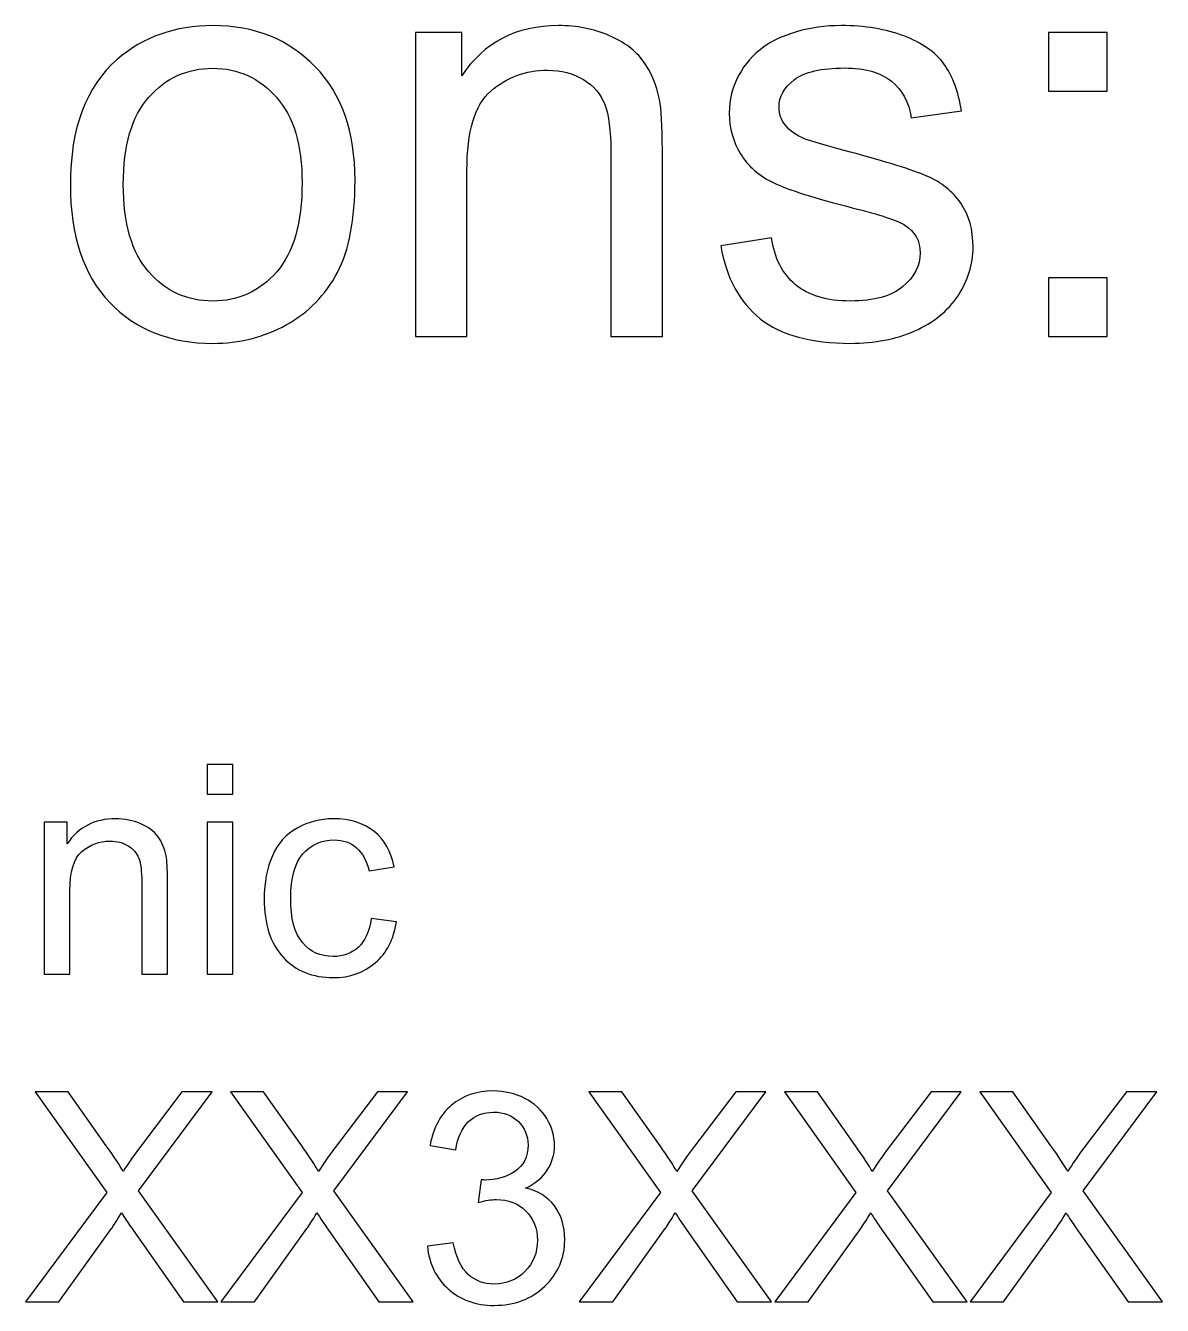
# Model space of a CAD drawing. Header units: inches. Extents: x -3.1 to 14.9, y -9.8 to 5.5.
# Drawn here: x 0.749 to 1.396, y 3.231 to 3.959 of the extents above; entities that cross this region are included whole.
import ezdxf

# ---------------------------------------------------------------- set-up
doc = ezdxf.new("R2010")
doc.units = ezdxf.units.IN
doc.header["$MEASUREMENT"] = 0
doc.layers.add('Layer 1', color=7, linetype='Continuous')

msp = doc.modelspace()

# ---------------------------------------------------------------- linework, layer by layer
at = {"layer": 'Layer 1', "color": 250}
for points, knots in [([(0.77435, 3.8682), (0.77435, 3.9002), (0.78324, 3.92393), (0.80107, 3.93931), (0.80107, 3.93931), (0.8159, 3.95209), (0.83402, 3.95854), (0.8554, 3.95854), (0.8554, 3.95854), (0.87918, 3.95854), (0.89863, 3.95076), (0.91368, 3.93515), (0.91368, 3.93515), (0.92879, 3.91959), (0.93629, 3.89809), (0.93629, 3.87065), (0.93629, 3.87065), (0.93629, 3.84837), (0.93296, 3.83087), (0.92629, 3.81815), (0.92629, 3.81815), (0.91963, 3.80537), (0.9099, 3.79548), (0.89718, 3.78843), (0.89718, 3.78843), (0.8844, 3.78137), (0.87052, 3.77787), (0.8554, 3.77787), (0.8554, 3.77787), (0.83124, 3.77787), (0.81168, 3.78559), (0.79674, 3.80115), (0.79674, 3.80115), (0.78179, 3.81665), (0.77435, 3.83898), (0.77435, 3.8682)], [0, 0, 0, 0, 0.1, 0.1, 0.1, 0.1, 0.2, 0.2, 0.2, 0.2, 0.3, 0.3, 0.3, 0.3, 0.4, 0.4, 0.4, 0.4, 0.5, 0.5, 0.5, 0.5, 0.6, 0.6, 0.6, 0.6, 0.7, 0.7, 0.7, 0.7, 0.8, 0.8, 0.8, 0.8, 1, 1, 1, 1]), ([(0.97068, 3.78176), (0.97068, 3.78176), (0.97068, 3.95459), (0.97068, 3.95459), (0.97068, 3.95459), (0.97068, 3.95459), (0.99702, 3.95459), (0.99702, 3.95459), (0.99702, 3.95459), (0.99702, 3.95459), (0.99702, 3.93004), (0.99702, 3.93004), (0.99702, 3.93004), (1.00974, 3.94904), (1.02807, 3.95854), (1.05202, 3.95854), (1.05202, 3.95854), (1.06246, 3.95854), (1.07202, 3.95665), (1.08074, 3.95293), (1.08074, 3.95293), (1.08952, 3.94915), (1.09602, 3.94426), (1.10035, 3.93815), (1.10035, 3.93815), (1.10474, 3.93209), (1.10774, 3.92487), (1.10952, 3.91654), (1.10952, 3.91654), (1.11057, 3.91109), (1.11113, 3.90159), (1.11113, 3.88804), (1.11113, 3.88804), (1.11113, 3.88804), (1.11113, 3.78176), (1.11113, 3.78176), (1.11113, 3.78176), (1.11113, 3.78176), (1.08179, 3.78176), (1.08179, 3.78176), (1.08179, 3.78176), (1.08179, 3.78176), (1.08179, 3.88693), (1.08179, 3.88693), (1.08179, 3.88693), (1.08179, 3.89881), (1.08068, 3.90776), (1.07841, 3.9137), (1.07841, 3.9137), (1.07613, 3.91959), (1.07207, 3.92431), (1.06629, 3.92781), (1.06629, 3.92781), (1.06046, 3.93137), (1.05368, 3.93315), (1.04585, 3.93315), (1.04585, 3.93315), (1.03335, 3.93315), (1.02263, 3.92915), (1.01352, 3.92126), (1.01352, 3.92126), (1.00446, 3.91331), (0.99996, 3.89831), (0.99996, 3.87615), (0.99996, 3.87615), (0.99996, 3.87615), (0.99996, 3.78176), (0.99996, 3.78176), (0.99996, 3.78176), (0.99996, 3.78176), (0.97068, 3.78176), (0.97068, 3.78176)], [0, 0, 0, 0, 0.052632, 0.052632, 0.052632, 0.052632, 0.105263, 0.105263, 0.105263, 0.105263, 0.157895, 0.157895, 0.157895, 0.157895, 0.210526, 0.210526, 0.210526, 0.210526, 0.263158, 0.263158, 0.263158, 0.263158, 0.315789, 0.315789, 0.315789, 0.315789, 0.368421, 0.368421, 0.368421, 0.368421, 0.421053, 0.421053, 0.421053, 0.421053, 0.473684, 0.473684, 0.473684, 0.473684, 0.526316, 0.526316, 0.526316, 0.526316, 0.578947, 0.578947, 0.578947, 0.578947, 0.631579, 0.631579, 0.631579, 0.631579, 0.684211, 0.684211, 0.684211, 0.684211, 0.736842, 0.736842, 0.736842, 0.736842, 0.789474, 0.789474, 0.789474, 0.789474, 0.842105, 0.842105, 0.842105, 0.842105, 0.894737, 0.894737, 0.894737, 0.894737, 1, 1, 1, 1]), ([(1.14435, 3.83337), (1.14435, 3.83337), (1.17329, 3.83793), (1.17329, 3.83793), (1.17329, 3.83793), (1.17491, 3.82631), (1.17946, 3.81743), (1.18691, 3.8112), (1.18691, 3.8112), (1.1943, 3.80504), (1.20468, 3.80193), (1.21807, 3.80193), (1.21807, 3.80193), (1.23152, 3.80193), (1.24152, 3.8047), (1.24802, 3.81015), (1.24802, 3.81015), (1.25452, 3.81565), (1.2578, 3.82209), (1.2578, 3.82943), (1.2578, 3.82943), (1.2578, 3.83609), (1.25491, 3.84126), (1.24913, 3.84509), (1.24913, 3.84509), (1.24513, 3.8477), (1.23513, 3.85098), (1.21918, 3.85498), (1.21918, 3.85498), (1.19774, 3.86043), (1.18279, 3.86509), (1.17452, 3.86909), (1.17452, 3.86909), (1.16624, 3.87304), (1.15991, 3.87854), (1.15563, 3.88554), (1.15563, 3.88554), (1.15135, 3.89254), (1.14918, 3.90026), (1.14918, 3.9087), (1.14918, 3.9087), (1.14918, 3.91643), (1.15096, 3.92354), (1.15452, 3.93009), (1.15452, 3.93009), (1.15802, 3.9367), (1.16285, 3.94215), (1.16891, 3.94648), (1.16891, 3.94648), (1.17346, 3.94981), (1.17968, 3.9527), (1.18752, 3.95504), (1.18752, 3.95504), (1.19541, 3.95737), (1.20385, 3.95854), (1.21285, 3.95854), (1.21285, 3.95854), (1.22641, 3.95854), (1.2383, 3.95654), (1.24857, 3.95265), (1.24857, 3.95265), (1.25885, 3.94876), (1.26641, 3.94348), (1.2713, 3.93681), (1.2713, 3.93681), (1.27618, 3.93009), (1.27952, 3.9212), (1.28135, 3.91004), (1.28135, 3.91004), (1.28135, 3.91004), (1.25274, 3.90609), (1.25274, 3.90609), (1.25274, 3.90609), (1.25141, 3.91498), (1.24763, 3.92193), (1.24141, 3.92693), (1.24141, 3.92693), (1.23518, 3.93193), (1.22635, 3.93443), (1.21496, 3.93443), (1.21496, 3.93443), (1.20152, 3.93443), (1.19191, 3.9322), (1.18618, 3.92776), (1.18618, 3.92776), (1.18041, 3.92331), (1.17752, 3.91809), (1.17752, 3.91215), (1.17752, 3.91215), (1.17752, 3.90831), (1.17874, 3.90493), (1.18113, 3.90187), (1.18113, 3.90187), (1.18352, 3.8987), (1.18724, 3.89615), (1.19235, 3.89404), (1.19235, 3.89404), (1.1953, 3.89298), (1.20391, 3.89048), (1.21824, 3.88659), (1.21824, 3.88659), (1.23896, 3.88104), (1.25341, 3.87654), (1.26157, 3.87298), (1.26157, 3.87298), (1.2698, 3.86948), (1.27624, 3.86431), (1.28091, 3.85759), (1.28091, 3.85759), (1.28557, 3.85087), (1.28791, 3.84254), (1.28791, 3.83254), (1.28791, 3.83254), (1.28791, 3.82276), (1.28502, 3.81359), (1.27935, 3.80493), (1.27935, 3.80493), (1.27363, 3.79631), (1.26541, 3.78965), (1.25468, 3.78493), (1.25468, 3.78493), (1.24396, 3.7802), (1.2318, 3.77787), (1.21824, 3.77787), (1.21824, 3.77787), (1.19574, 3.77787), (1.17863, 3.78254), (1.16685, 3.79187), (1.16685, 3.79187), (1.15507, 3.8012), (1.14757, 3.81504), (1.14435, 3.83337)], [0, 0, 0, 0, 0.029412, 0.029412, 0.029412, 0.029412, 0.058824, 0.058824, 0.058824, 0.058824, 0.088235, 0.088235, 0.088235, 0.088235, 0.117647, 0.117647, 0.117647, 0.117647, 0.147059, 0.147059, 0.147059, 0.147059, 0.176471, 0.176471, 0.176471, 0.176471, 0.205882, 0.205882, 0.205882, 0.205882, 0.235294, 0.235294, 0.235294, 0.235294, 0.264706, 0.264706, 0.264706, 0.264706, 0.294118, 0.294118, 0.294118, 0.294118, 0.323529, 0.323529, 0.323529, 0.323529, 0.352941, 0.352941, 0.352941, 0.352941, 0.382353, 0.382353, 0.382353, 0.382353, 0.411765, 0.411765, 0.411765, 0.411765, 0.441176, 0.441176, 0.441176, 0.441176, 0.470588, 0.470588, 0.470588, 0.470588, 0.5, 0.5, 0.5, 0.5, 0.529412, 0.529412, 0.529412, 0.529412, 0.558824, 0.558824, 0.558824, 0.558824, 0.588235, 0.588235, 0.588235, 0.588235, 0.617647, 0.617647, 0.617647, 0.617647, 0.647059, 0.647059, 0.647059, 0.647059, 0.676471, 0.676471, 0.676471, 0.676471, 0.705882, 0.705882, 0.705882, 0.705882, 0.735294, 0.735294, 0.735294, 0.735294, 0.764706, 0.764706, 0.764706, 0.764706, 0.794118, 0.794118, 0.794118, 0.794118, 0.823529, 0.823529, 0.823529, 0.823529, 0.852941, 0.852941, 0.852941, 0.852941, 0.882353, 0.882353, 0.882353, 0.882353, 0.911765, 0.911765, 0.911765, 0.911765, 0.941176, 0.941176, 0.941176, 0.941176, 1, 1, 1, 1]), ([(1.33085, 3.92126), (1.33085, 3.92126), (1.33085, 3.95459), (1.33085, 3.95459), (1.33085, 3.95459), (1.33085, 3.95459), (1.36424, 3.95459), (1.36424, 3.95459), (1.36424, 3.95459), (1.36424, 3.95459), (1.36424, 3.92126), (1.36424, 3.92126), (1.36424, 3.92126), (1.36424, 3.92126), (1.33085, 3.92126), (1.33085, 3.92126)], [0, 0, 0, 0, 0.2, 0.2, 0.2, 0.2, 0.4, 0.4, 0.4, 0.4, 0.6, 0.6, 0.6, 0.6, 1, 1, 1, 1]), ([(0.80446, 3.8682), (0.80446, 3.84604), (0.80929, 3.82948), (0.81896, 3.81848), (0.81896, 3.81848), (0.82863, 3.80743), (0.84079, 3.80193), (0.8554, 3.80193), (0.8554, 3.80193), (0.86996, 3.80193), (0.88207, 3.80748), (0.89174, 3.81854), (0.89174, 3.81854), (0.90135, 3.82959), (0.90618, 3.84648), (0.90618, 3.86915), (0.90618, 3.86915), (0.90618, 3.89054), (0.90135, 3.90676), (0.89163, 3.91776), (0.89163, 3.91776), (0.8819, 3.92876), (0.86985, 3.93426), (0.8554, 3.93426), (0.8554, 3.93426), (0.84079, 3.93426), (0.82863, 3.92876), (0.81896, 3.91781), (0.81896, 3.91781), (0.80929, 3.90687), (0.80446, 3.89031), (0.80446, 3.8682)], [0, 0, 0, 0, 0.111111, 0.111111, 0.111111, 0.111111, 0.222222, 0.222222, 0.222222, 0.222222, 0.333333, 0.333333, 0.333333, 0.333333, 0.444444, 0.444444, 0.444444, 0.444444, 0.555556, 0.555556, 0.555556, 0.555556, 0.666667, 0.666667, 0.666667, 0.666667, 0.777778, 0.777778, 0.777778, 0.777778, 1, 1, 1, 1]), ([(1.33085, 3.78176), (1.33085, 3.78176), (1.33085, 3.81515), (1.33085, 3.81515), (1.33085, 3.81515), (1.33085, 3.81515), (1.36424, 3.81515), (1.36424, 3.81515), (1.36424, 3.81515), (1.36424, 3.81515), (1.36424, 3.78176), (1.36424, 3.78176), (1.36424, 3.78176), (1.36424, 3.78176), (1.33085, 3.78176), (1.33085, 3.78176)], [0, 0, 0, 0, 0.2, 0.2, 0.2, 0.2, 0.4, 0.4, 0.4, 0.4, 0.6, 0.6, 0.6, 0.6, 1, 1, 1, 1]), ([(0.85216, 3.52161), (0.85216, 3.52161), (0.85216, 3.53846), (0.85216, 3.53846), (0.85216, 3.53846), (0.85216, 3.53846), (0.86682, 3.53846), (0.86682, 3.53846), (0.86682, 3.53846), (0.86682, 3.53846), (0.86682, 3.52161), (0.86682, 3.52161), (0.86682, 3.52161), (0.86682, 3.52161), (0.85216, 3.52161), (0.85216, 3.52161)], [0, 0, 0, 0, 0.2, 0.2, 0.2, 0.2, 0.4, 0.4, 0.4, 0.4, 0.6, 0.6, 0.6, 0.6, 1, 1, 1, 1]), ([(0.75941, 3.41916), (0.75941, 3.41916), (0.75941, 3.50558), (0.75941, 3.50558), (0.75941, 3.50558), (0.75941, 3.50558), (0.77257, 3.50558), (0.77257, 3.50558), (0.77257, 3.50558), (0.77257, 3.50558), (0.77257, 3.4933), (0.77257, 3.4933), (0.77257, 3.4933), (0.77894, 3.5028), (0.7881, 3.50755), (0.80007, 3.50755), (0.80007, 3.50755), (0.8053, 3.50755), (0.81007, 3.50661), (0.81444, 3.50474), (0.81444, 3.50474), (0.81883, 3.50285), (0.82207, 3.50041), (0.82424, 3.49735), (0.82424, 3.49735), (0.82644, 3.49433), (0.82794, 3.49072), (0.82883, 3.48655), (0.82883, 3.48655), (0.82935, 3.48383), (0.82963, 3.47908), (0.82963, 3.4723), (0.82963, 3.4723), (0.82963, 3.4723), (0.82963, 3.41916), (0.82963, 3.41916), (0.82963, 3.41916), (0.82963, 3.41916), (0.81496, 3.41916), (0.81496, 3.41916), (0.81496, 3.41916), (0.81496, 3.41916), (0.81496, 3.47174), (0.81496, 3.47174), (0.81496, 3.47174), (0.81496, 3.47769), (0.81441, 3.48216), (0.81327, 3.48513), (0.81327, 3.48513), (0.81213, 3.48808), (0.8101, 3.49044), (0.80721, 3.49219), (0.80721, 3.49219), (0.8043, 3.49396), (0.80091, 3.49485), (0.79699, 3.49485), (0.79699, 3.49485), (0.79074, 3.49485), (0.78538, 3.49285), (0.78083, 3.48891), (0.78083, 3.48891), (0.7763, 3.48494), (0.77405, 3.47744), (0.77405, 3.46635), (0.77405, 3.46635), (0.77405, 3.46635), (0.77405, 3.41916), (0.77405, 3.41916), (0.77405, 3.41916), (0.77405, 3.41916), (0.75941, 3.41916), (0.75941, 3.41916)], [0, 0, 0, 0, 0.052632, 0.052632, 0.052632, 0.052632, 0.105263, 0.105263, 0.105263, 0.105263, 0.157895, 0.157895, 0.157895, 0.157895, 0.210526, 0.210526, 0.210526, 0.210526, 0.263158, 0.263158, 0.263158, 0.263158, 0.315789, 0.315789, 0.315789, 0.315789, 0.368421, 0.368421, 0.368421, 0.368421, 0.421053, 0.421053, 0.421053, 0.421053, 0.473684, 0.473684, 0.473684, 0.473684, 0.526316, 0.526316, 0.526316, 0.526316, 0.578947, 0.578947, 0.578947, 0.578947, 0.631579, 0.631579, 0.631579, 0.631579, 0.684211, 0.684211, 0.684211, 0.684211, 0.736842, 0.736842, 0.736842, 0.736842, 0.789474, 0.789474, 0.789474, 0.789474, 0.842105, 0.842105, 0.842105, 0.842105, 0.894737, 0.894737, 0.894737, 0.894737, 1, 1, 1, 1]), ([(0.94552, 3.45083), (0.94552, 3.45083), (0.95991, 3.44894), (0.95991, 3.44894), (0.95991, 3.44894), (0.95835, 3.43902), (0.95432, 3.43124), (0.94782, 3.42563), (0.94782, 3.42563), (0.94135, 3.42002), (0.93338, 3.41722), (0.92394, 3.41722), (0.92394, 3.41722), (0.91213, 3.41722), (0.9026, 3.42108), (0.89544, 3.4288), (0.89544, 3.4288), (0.88824, 3.43652), (0.88463, 3.44761), (0.88463, 3.46205), (0.88463, 3.46205), (0.88463, 3.47138), (0.88619, 3.47955), (0.88927, 3.48655), (0.88927, 3.48655), (0.89238, 3.49355), (0.89707, 3.4988), (0.90341, 3.5023), (0.90341, 3.5023), (0.90971, 3.5058), (0.9166, 3.50755), (0.92402, 3.50755), (0.92402, 3.50755), (0.93341, 3.50755), (0.9411, 3.50516), (0.94705, 3.50041), (0.94705, 3.50041), (0.95302, 3.49566), (0.95685, 3.48894), (0.95855, 3.48019), (0.95855, 3.48019), (0.95855, 3.48019), (0.9443, 3.478), (0.9443, 3.478), (0.9443, 3.478), (0.94293, 3.4838), (0.94055, 3.48816), (0.9371, 3.49111), (0.9371, 3.49111), (0.93366, 3.49402), (0.92949, 3.4955), (0.9246, 3.4955), (0.9246, 3.4955), (0.91721, 3.4955), (0.91121, 3.49285), (0.9066, 3.48755), (0.9066, 3.48755), (0.90199, 3.48227), (0.89969, 3.47391), (0.89969, 3.46247), (0.89969, 3.46247), (0.89969, 3.45085), (0.90191, 3.44241), (0.90638, 3.43713), (0.90638, 3.43713), (0.91082, 3.43188), (0.91663, 3.42924), (0.9238, 3.42924), (0.9238, 3.42924), (0.92955, 3.42924), (0.93432, 3.43102), (0.93819, 3.43455), (0.93819, 3.43455), (0.94205, 3.43808), (0.94449, 3.4435), (0.94552, 3.45083)], [0, 0, 0, 0, 0.05, 0.05, 0.05, 0.05, 0.1, 0.1, 0.1, 0.1, 0.15, 0.15, 0.15, 0.15, 0.2, 0.2, 0.2, 0.2, 0.25, 0.25, 0.25, 0.25, 0.3, 0.3, 0.3, 0.3, 0.35, 0.35, 0.35, 0.35, 0.4, 0.4, 0.4, 0.4, 0.45, 0.45, 0.45, 0.45, 0.5, 0.5, 0.5, 0.5, 0.55, 0.55, 0.55, 0.55, 0.6, 0.6, 0.6, 0.6, 0.65, 0.65, 0.65, 0.65, 0.7, 0.7, 0.7, 0.7, 0.75, 0.75, 0.75, 0.75, 0.8, 0.8, 0.8, 0.8, 0.85, 0.85, 0.85, 0.85, 0.9, 0.9, 0.9, 0.9, 1, 1, 1, 1]), ([(0.85216, 3.41916), (0.85216, 3.41916), (0.85216, 3.50558), (0.85216, 3.50558), (0.85216, 3.50558), (0.85216, 3.50558), (0.86682, 3.50558), (0.86682, 3.50558), (0.86682, 3.50558), (0.86682, 3.50558), (0.86682, 3.41916), (0.86682, 3.41916), (0.86682, 3.41916), (0.86682, 3.41916), (0.85216, 3.41916), (0.85216, 3.41916)], [0, 0, 0, 0, 0.2, 0.2, 0.2, 0.2, 0.4, 0.4, 0.4, 0.4, 0.6, 0.6, 0.6, 0.6, 1, 1, 1, 1]), ([(0.74888, 3.23297), (0.74888, 3.23297), (0.79505, 3.29513), (0.79505, 3.29513), (0.79505, 3.29513), (0.79505, 3.29513), (0.75435, 3.35227), (0.75435, 3.35227), (0.75435, 3.35227), (0.75435, 3.35227), (0.77313, 3.35227), (0.77313, 3.35227), (0.77313, 3.35227), (0.77313, 3.35227), (0.7948, 3.32166), (0.7948, 3.32166), (0.7948, 3.32166), (0.7993, 3.31533), (0.80249, 3.31044), (0.80438, 3.30702), (0.80438, 3.30702), (0.80705, 3.31136), (0.81019, 3.31589), (0.81382, 3.32061), (0.81382, 3.32061), (0.81382, 3.32061), (0.83785, 3.35227), (0.83785, 3.35227), (0.83785, 3.35227), (0.83785, 3.35227), (0.85502, 3.35227), (0.85502, 3.35227), (0.85502, 3.35227), (0.85502, 3.35227), (0.8131, 3.29605), (0.8131, 3.29605), (0.8131, 3.29605), (0.8131, 3.29605), (0.85827, 3.23297), (0.85827, 3.23297), (0.85827, 3.23297), (0.85827, 3.23297), (0.83874, 3.23297), (0.83874, 3.23297), (0.83874, 3.23297), (0.83874, 3.23297), (0.80871, 3.27552), (0.80871, 3.27552), (0.80871, 3.27552), (0.80702, 3.27797), (0.8053, 3.28063), (0.80349, 3.2835), (0.80349, 3.2835), (0.80082, 3.27916), (0.79893, 3.27619), (0.7978, 3.27455), (0.7978, 3.27455), (0.7978, 3.27455), (0.76785, 3.23297), (0.76785, 3.23297), (0.76785, 3.23297), (0.76785, 3.23297), (0.74888, 3.23297), (0.74888, 3.23297)], [0, 0, 0, 0, 0.058824, 0.058824, 0.058824, 0.058824, 0.117647, 0.117647, 0.117647, 0.117647, 0.176471, 0.176471, 0.176471, 0.176471, 0.235294, 0.235294, 0.235294, 0.235294, 0.294118, 0.294118, 0.294118, 0.294118, 0.352941, 0.352941, 0.352941, 0.352941, 0.411765, 0.411765, 0.411765, 0.411765, 0.470588, 0.470588, 0.470588, 0.470588, 0.529412, 0.529412, 0.529412, 0.529412, 0.588235, 0.588235, 0.588235, 0.588235, 0.647059, 0.647059, 0.647059, 0.647059, 0.705882, 0.705882, 0.705882, 0.705882, 0.764706, 0.764706, 0.764706, 0.764706, 0.823529, 0.823529, 0.823529, 0.823529, 0.882353, 0.882353, 0.882353, 0.882353, 1, 1, 1, 1]), ([(0.86004, 3.23297), (0.86004, 3.23297), (0.90621, 3.29513), (0.90621, 3.29513), (0.90621, 3.29513), (0.90621, 3.29513), (0.86552, 3.35227), (0.86552, 3.35227), (0.86552, 3.35227), (0.86552, 3.35227), (0.8843, 3.35227), (0.8843, 3.35227), (0.8843, 3.35227), (0.8843, 3.35227), (0.90596, 3.32166), (0.90596, 3.32166), (0.90596, 3.32166), (0.91046, 3.31533), (0.91366, 3.31044), (0.91554, 3.30702), (0.91554, 3.30702), (0.91821, 3.31136), (0.92135, 3.31589), (0.92499, 3.32061), (0.92499, 3.32061), (0.92499, 3.32061), (0.94902, 3.35227), (0.94902, 3.35227), (0.94902, 3.35227), (0.94902, 3.35227), (0.96619, 3.35227), (0.96619, 3.35227), (0.96619, 3.35227), (0.96619, 3.35227), (0.92427, 3.29605), (0.92427, 3.29605), (0.92427, 3.29605), (0.92427, 3.29605), (0.96943, 3.23297), (0.96943, 3.23297), (0.96943, 3.23297), (0.96943, 3.23297), (0.94991, 3.23297), (0.94991, 3.23297), (0.94991, 3.23297), (0.94991, 3.23297), (0.91988, 3.27552), (0.91988, 3.27552), (0.91988, 3.27552), (0.91819, 3.27797), (0.91646, 3.28063), (0.91466, 3.2835), (0.91466, 3.2835), (0.91199, 3.27916), (0.9101, 3.27619), (0.90896, 3.27455), (0.90896, 3.27455), (0.90896, 3.27455), (0.87902, 3.23297), (0.87902, 3.23297), (0.87902, 3.23297), (0.87902, 3.23297), (0.86004, 3.23297), (0.86004, 3.23297)], [0, 0, 0, 0, 0.058824, 0.058824, 0.058824, 0.058824, 0.117647, 0.117647, 0.117647, 0.117647, 0.176471, 0.176471, 0.176471, 0.176471, 0.235294, 0.235294, 0.235294, 0.235294, 0.294118, 0.294118, 0.294118, 0.294118, 0.352941, 0.352941, 0.352941, 0.352941, 0.411765, 0.411765, 0.411765, 0.411765, 0.470588, 0.470588, 0.470588, 0.470588, 0.529412, 0.529412, 0.529412, 0.529412, 0.588235, 0.588235, 0.588235, 0.588235, 0.647059, 0.647059, 0.647059, 0.647059, 0.705882, 0.705882, 0.705882, 0.705882, 0.764706, 0.764706, 0.764706, 0.764706, 0.823529, 0.823529, 0.823529, 0.823529, 0.882353, 0.882353, 0.882353, 0.882353, 1, 1, 1, 1]), ([(0.97749, 3.26447), (0.97749, 3.26447), (0.99213, 3.26641), (0.99213, 3.26641), (0.99213, 3.26641), (0.99382, 3.25811), (0.99668, 3.25213), (1.00071, 3.24847), (1.00071, 3.24847), (1.00476, 3.2448), (1.00968, 3.24297), (1.01549, 3.24297), (1.01549, 3.24297), (1.02238, 3.24297), (1.02821, 3.24536), (1.03296, 3.25013), (1.03296, 3.25013), (1.03768, 3.25491), (1.04007, 3.26083), (1.04007, 3.26789), (1.04007, 3.26789), (1.04007, 3.27461), (1.03788, 3.28016), (1.03349, 3.28452), (1.03349, 3.28452), (1.02907, 3.28889), (1.02349, 3.29108), (1.01671, 3.29108), (1.01671, 3.29108), (1.01393, 3.29108), (1.01049, 3.29052), (1.00638, 3.28944), (1.00638, 3.28944), (1.00638, 3.28944), (1.00802, 3.3023), (1.00802, 3.3023), (1.00802, 3.3023), (1.00899, 3.30219), (1.00976, 3.30213), (1.01038, 3.30213), (1.01038, 3.30213), (1.0166, 3.30213), (1.02221, 3.30377), (1.02721, 3.30702), (1.02721, 3.30702), (1.03221, 3.31027), (1.03471, 3.3153), (1.03471, 3.32208), (1.03471, 3.32208), (1.03471, 3.32744), (1.03288, 3.33191), (1.02924, 3.33541), (1.02924, 3.33541), (1.0256, 3.33894), (1.02091, 3.34072), (1.01515, 3.34072), (1.01515, 3.34072), (1.00946, 3.34072), (1.00471, 3.33891), (1.00093, 3.33536), (1.00093, 3.33536), (0.99713, 3.33177), (0.99468, 3.32639), (0.9936, 3.31922), (0.9936, 3.31922), (0.9936, 3.31922), (0.97896, 3.32183), (0.97896, 3.32183), (0.97896, 3.32183), (0.98074, 3.33166), (0.98482, 3.33927), (0.99115, 3.34466), (0.99115, 3.34466), (0.99752, 3.35005), (1.00541, 3.35277), (1.01485, 3.35277), (1.01485, 3.35277), (1.02135, 3.35277), (1.02735, 3.35136), (1.03282, 3.34858), (1.03282, 3.34858), (1.03829, 3.34577), (1.04249, 3.34197), (1.04541, 3.33713), (1.04541, 3.33713), (1.04829, 3.3323), (1.04976, 3.32719), (1.04976, 3.32174), (1.04976, 3.32174), (1.04976, 3.31661), (1.04838, 3.31191), (1.0456, 3.30766), (1.0456, 3.30766), (1.04282, 3.30344), (1.03874, 3.30008), (1.03332, 3.29758), (1.03332, 3.29758), (1.04038, 3.29597), (1.04585, 3.29258), (1.04976, 3.28744), (1.04976, 3.28744), (1.05365, 3.28233), (1.0556, 3.27591), (1.0556, 3.26822), (1.0556, 3.26822), (1.0556, 3.2578), (1.05182, 3.24897), (1.04421, 3.24172), (1.04421, 3.24172), (1.03663, 3.23447), (1.02702, 3.23086), (1.01541, 3.23086), (1.01541, 3.23086), (1.00493, 3.23086), (0.99624, 3.23397), (0.98932, 3.24022), (0.98932, 3.24022), (0.98241, 3.24644), (0.97846, 3.25452), (0.97749, 3.26447)], [0, 0, 0, 0, 0.032258, 0.032258, 0.032258, 0.032258, 0.064516, 0.064516, 0.064516, 0.064516, 0.096774, 0.096774, 0.096774, 0.096774, 0.129032, 0.129032, 0.129032, 0.129032, 0.16129, 0.16129, 0.16129, 0.16129, 0.193548, 0.193548, 0.193548, 0.193548, 0.225806, 0.225806, 0.225806, 0.225806, 0.258065, 0.258065, 0.258065, 0.258065, 0.290323, 0.290323, 0.290323, 0.290323, 0.322581, 0.322581, 0.322581, 0.322581, 0.354839, 0.354839, 0.354839, 0.354839, 0.387097, 0.387097, 0.387097, 0.387097, 0.419355, 0.419355, 0.419355, 0.419355, 0.451613, 0.451613, 0.451613, 0.451613, 0.483871, 0.483871, 0.483871, 0.483871, 0.516129, 0.516129, 0.516129, 0.516129, 0.548387, 0.548387, 0.548387, 0.548387, 0.580645, 0.580645, 0.580645, 0.580645, 0.612903, 0.612903, 0.612903, 0.612903, 0.645161, 0.645161, 0.645161, 0.645161, 0.677419, 0.677419, 0.677419, 0.677419, 0.709677, 0.709677, 0.709677, 0.709677, 0.741935, 0.741935, 0.741935, 0.741935, 0.774194, 0.774194, 0.774194, 0.774194, 0.806452, 0.806452, 0.806452, 0.806452, 0.83871, 0.83871, 0.83871, 0.83871, 0.870968, 0.870968, 0.870968, 0.870968, 0.903226, 0.903226, 0.903226, 0.903226, 0.935484, 0.935484, 0.935484, 0.935484, 1, 1, 1, 1]), ([(1.0639, 3.23297), (1.0639, 3.23297), (1.11007, 3.29513), (1.11007, 3.29513), (1.11007, 3.29513), (1.11007, 3.29513), (1.06937, 3.35227), (1.06937, 3.35227), (1.06937, 3.35227), (1.06937, 3.35227), (1.08815, 3.35227), (1.08815, 3.35227), (1.08815, 3.35227), (1.08815, 3.35227), (1.10982, 3.32166), (1.10982, 3.32166), (1.10982, 3.32166), (1.11432, 3.31533), (1.11752, 3.31044), (1.1194, 3.30702), (1.1194, 3.30702), (1.12207, 3.31136), (1.12521, 3.31589), (1.12885, 3.32061), (1.12885, 3.32061), (1.12885, 3.32061), (1.15287, 3.35227), (1.15287, 3.35227), (1.15287, 3.35227), (1.15287, 3.35227), (1.17004, 3.35227), (1.17004, 3.35227), (1.17004, 3.35227), (1.17004, 3.35227), (1.12813, 3.29605), (1.12813, 3.29605), (1.12813, 3.29605), (1.12813, 3.29605), (1.17329, 3.23297), (1.17329, 3.23297), (1.17329, 3.23297), (1.17329, 3.23297), (1.15376, 3.23297), (1.15376, 3.23297), (1.15376, 3.23297), (1.15376, 3.23297), (1.12374, 3.27552), (1.12374, 3.27552), (1.12374, 3.27552), (1.12204, 3.27797), (1.12032, 3.28063), (1.11852, 3.2835), (1.11852, 3.2835), (1.11585, 3.27916), (1.11396, 3.27619), (1.11282, 3.27455), (1.11282, 3.27455), (1.11282, 3.27455), (1.08287, 3.23297), (1.08287, 3.23297), (1.08287, 3.23297), (1.08287, 3.23297), (1.0639, 3.23297), (1.0639, 3.23297)], [0, 0, 0, 0, 0.058824, 0.058824, 0.058824, 0.058824, 0.117647, 0.117647, 0.117647, 0.117647, 0.176471, 0.176471, 0.176471, 0.176471, 0.235294, 0.235294, 0.235294, 0.235294, 0.294118, 0.294118, 0.294118, 0.294118, 0.352941, 0.352941, 0.352941, 0.352941, 0.411765, 0.411765, 0.411765, 0.411765, 0.470588, 0.470588, 0.470588, 0.470588, 0.529412, 0.529412, 0.529412, 0.529412, 0.588235, 0.588235, 0.588235, 0.588235, 0.647059, 0.647059, 0.647059, 0.647059, 0.705882, 0.705882, 0.705882, 0.705882, 0.764706, 0.764706, 0.764706, 0.764706, 0.823529, 0.823529, 0.823529, 0.823529, 0.882353, 0.882353, 0.882353, 0.882353, 1, 1, 1, 1]), ([(1.17507, 3.23297), (1.17507, 3.23297), (1.22124, 3.29513), (1.22124, 3.29513), (1.22124, 3.29513), (1.22124, 3.29513), (1.18054, 3.35227), (1.18054, 3.35227), (1.18054, 3.35227), (1.18054, 3.35227), (1.19932, 3.35227), (1.19932, 3.35227), (1.19932, 3.35227), (1.19932, 3.35227), (1.22098, 3.32166), (1.22098, 3.32166), (1.22098, 3.32166), (1.22548, 3.31533), (1.22868, 3.31044), (1.23057, 3.30702), (1.23057, 3.30702), (1.23324, 3.31136), (1.23637, 3.31589), (1.24001, 3.32061), (1.24001, 3.32061), (1.24001, 3.32061), (1.26404, 3.35227), (1.26404, 3.35227), (1.26404, 3.35227), (1.26404, 3.35227), (1.28121, 3.35227), (1.28121, 3.35227), (1.28121, 3.35227), (1.28121, 3.35227), (1.23929, 3.29605), (1.23929, 3.29605), (1.23929, 3.29605), (1.23929, 3.29605), (1.28446, 3.23297), (1.28446, 3.23297), (1.28446, 3.23297), (1.28446, 3.23297), (1.26493, 3.23297), (1.26493, 3.23297), (1.26493, 3.23297), (1.26493, 3.23297), (1.2349, 3.27552), (1.2349, 3.27552), (1.2349, 3.27552), (1.23321, 3.27797), (1.23148, 3.28063), (1.22968, 3.2835), (1.22968, 3.2835), (1.22701, 3.27916), (1.22512, 3.27619), (1.22398, 3.27455), (1.22398, 3.27455), (1.22398, 3.27455), (1.19404, 3.23297), (1.19404, 3.23297), (1.19404, 3.23297), (1.19404, 3.23297), (1.17507, 3.23297), (1.17507, 3.23297)], [0, 0, 0, 0, 0.058824, 0.058824, 0.058824, 0.058824, 0.117647, 0.117647, 0.117647, 0.117647, 0.176471, 0.176471, 0.176471, 0.176471, 0.235294, 0.235294, 0.235294, 0.235294, 0.294118, 0.294118, 0.294118, 0.294118, 0.352941, 0.352941, 0.352941, 0.352941, 0.411765, 0.411765, 0.411765, 0.411765, 0.470588, 0.470588, 0.470588, 0.470588, 0.529412, 0.529412, 0.529412, 0.529412, 0.588235, 0.588235, 0.588235, 0.588235, 0.647059, 0.647059, 0.647059, 0.647059, 0.705882, 0.705882, 0.705882, 0.705882, 0.764706, 0.764706, 0.764706, 0.764706, 0.823529, 0.823529, 0.823529, 0.823529, 0.882353, 0.882353, 0.882353, 0.882353, 1, 1, 1, 1]), ([(1.28623, 3.23297), (1.28623, 3.23297), (1.3324, 3.29513), (1.3324, 3.29513), (1.3324, 3.29513), (1.3324, 3.29513), (1.2917, 3.35227), (1.2917, 3.35227), (1.2917, 3.35227), (1.2917, 3.35227), (1.31048, 3.35227), (1.31048, 3.35227), (1.31048, 3.35227), (1.31048, 3.35227), (1.33215, 3.32166), (1.33215, 3.32166), (1.33215, 3.32166), (1.33665, 3.31533), (1.33985, 3.31044), (1.34173, 3.30702), (1.34173, 3.30702), (1.3444, 3.31136), (1.34754, 3.31589), (1.35118, 3.32061), (1.35118, 3.32061), (1.35118, 3.32061), (1.3752, 3.35227), (1.3752, 3.35227), (1.3752, 3.35227), (1.3752, 3.35227), (1.39237, 3.35227), (1.39237, 3.35227), (1.39237, 3.35227), (1.39237, 3.35227), (1.35046, 3.29605), (1.35046, 3.29605), (1.35046, 3.29605), (1.35046, 3.29605), (1.39562, 3.23297), (1.39562, 3.23297), (1.39562, 3.23297), (1.39562, 3.23297), (1.37609, 3.23297), (1.37609, 3.23297), (1.37609, 3.23297), (1.37609, 3.23297), (1.34607, 3.27552), (1.34607, 3.27552), (1.34607, 3.27552), (1.34437, 3.27797), (1.34265, 3.28063), (1.34085, 3.2835), (1.34085, 3.2835), (1.33818, 3.27916), (1.33629, 3.27619), (1.33515, 3.27455), (1.33515, 3.27455), (1.33515, 3.27455), (1.3052, 3.23297), (1.3052, 3.23297), (1.3052, 3.23297), (1.3052, 3.23297), (1.28623, 3.23297), (1.28623, 3.23297)], [0, 0, 0, 0, 0.058824, 0.058824, 0.058824, 0.058824, 0.117647, 0.117647, 0.117647, 0.117647, 0.176471, 0.176471, 0.176471, 0.176471, 0.235294, 0.235294, 0.235294, 0.235294, 0.294118, 0.294118, 0.294118, 0.294118, 0.352941, 0.352941, 0.352941, 0.352941, 0.411765, 0.411765, 0.411765, 0.411765, 0.470588, 0.470588, 0.470588, 0.470588, 0.529412, 0.529412, 0.529412, 0.529412, 0.588235, 0.588235, 0.588235, 0.588235, 0.647059, 0.647059, 0.647059, 0.647059, 0.705882, 0.705882, 0.705882, 0.705882, 0.764706, 0.764706, 0.764706, 0.764706, 0.823529, 0.823529, 0.823529, 0.823529, 0.882353, 0.882353, 0.882353, 0.882353, 1, 1, 1, 1])]:
    msp.add_open_spline(points, degree=3, knots=knots, dxfattribs=at)

doc.saveas('drawing.dxf')
